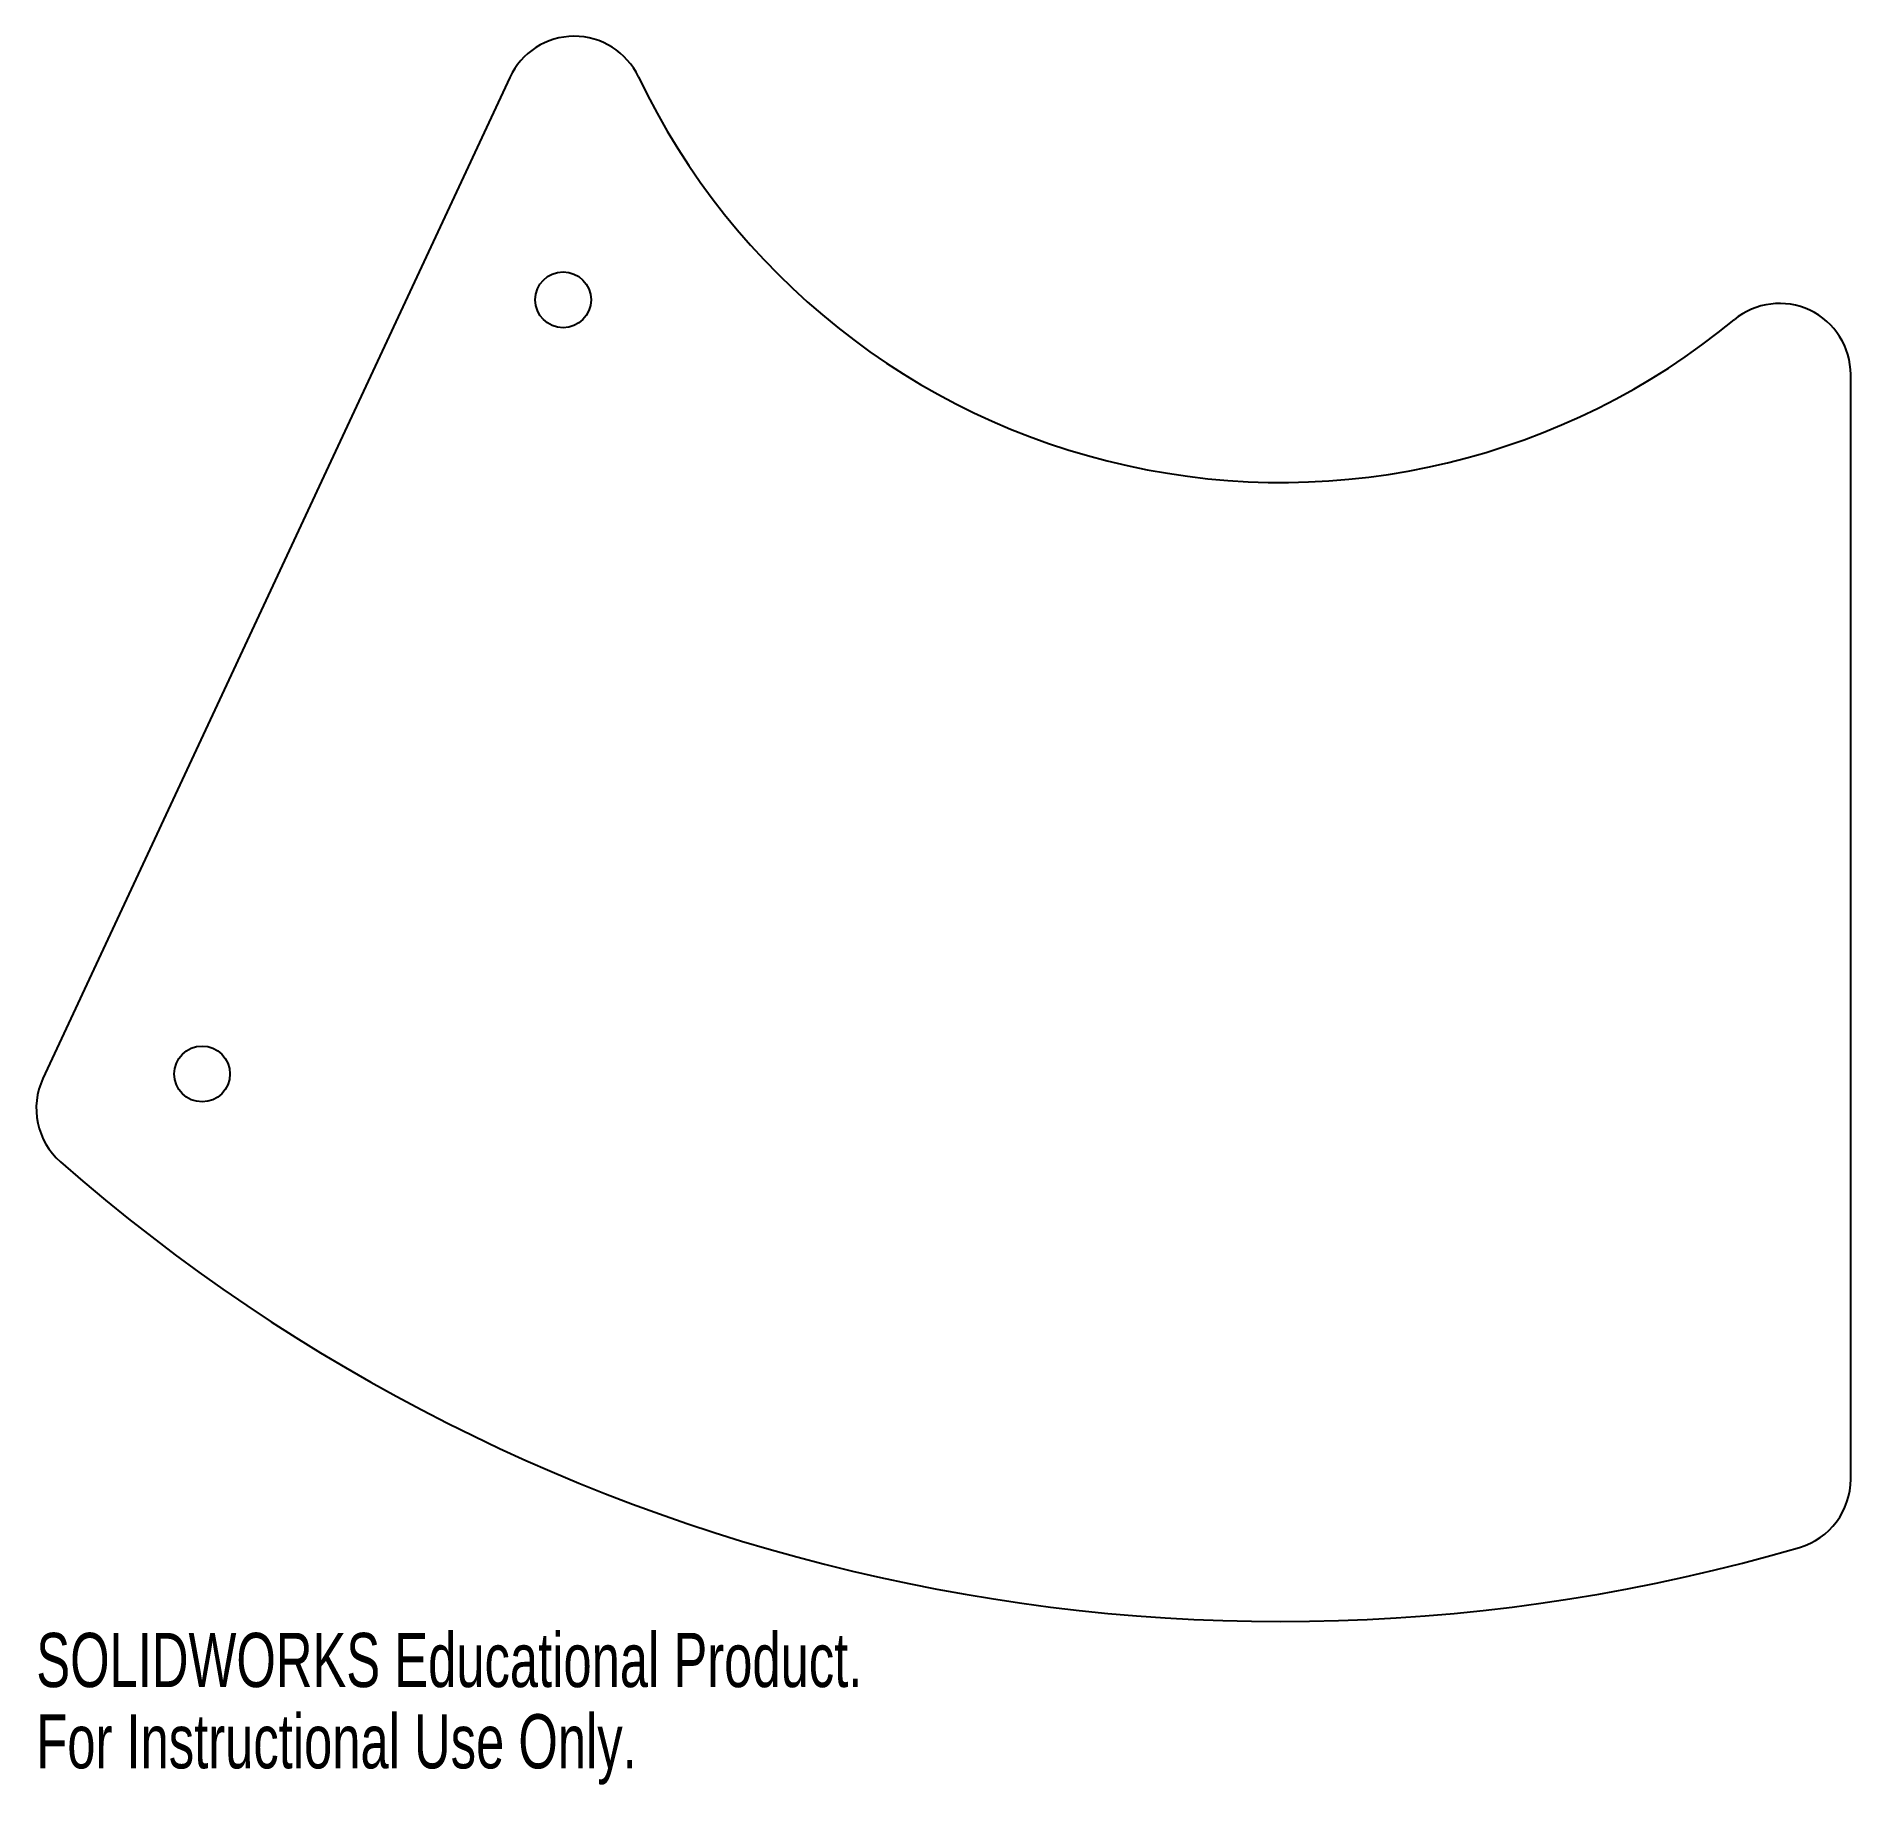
# Model space of a CAD drawing. Header units: inches. Extents: x -4.37 to 2, y -7.07 to -0.93.
import ezdxf

# ---------------------------------------------------------------- set-up
doc = ezdxf.new("R2010")
doc.units = ezdxf.units.IN
doc.header["$MEASUREMENT"] = 0
doc.styles.add('SLDTEXTSTYLE0', font='TXT', dxfattribs={"width": 0.7})

msp = doc.modelspace()

# ---------------------------------------------------------------- linework, layer by layer
at = {"color": 7, "linetype": 'Continuous', "lineweight": 25}
for p, q in [((-2.7091, -1.0773), (-4.3483, -4.5926)), ((2, -6), (2, -2.1213))]:
    msp.add_line(p, q, dxfattribs=at)
for centre in [(-2.5217, -1.8584), (-3.7895, -4.5773)]:
    msp.add_circle(centre, 0.098, dxfattribs=at)
for centre, radius, start, end in [((-2.4825, -1.183), 0.25, 25.4788, 155), ((0, 0), 2.5, 205.4788, 309.5212), ((1.75, -2.1213), 0.25, 0, 129.5212), ((-4.1217, -4.6983), 0.25, 155, 228.7398), ((0, 0), 6.5, 228.7398, 286.2602), ((1.75, -6), 0.25, 286.2602, 0)]:
    msp.add_arc(centre, radius, start, end, dxfattribs=at)

# ---------------------------------------------------------------- texts
at = {"color": 7, "linetype": 'Continuous', "char_height": 0.1903, "attachment_point": 1, "style": 'SLDTEXTSTYLE0'}
for s, insert in [('SOLIDWORKS Educational Product.', (-4.3717, -6.5401)), ('For Instructional Use Only.', (-4.3717, -6.8256))]:
    msp.add_mtext(s, dxfattribs=dict(at, insert=insert))

doc.saveas('drawing.dxf')
